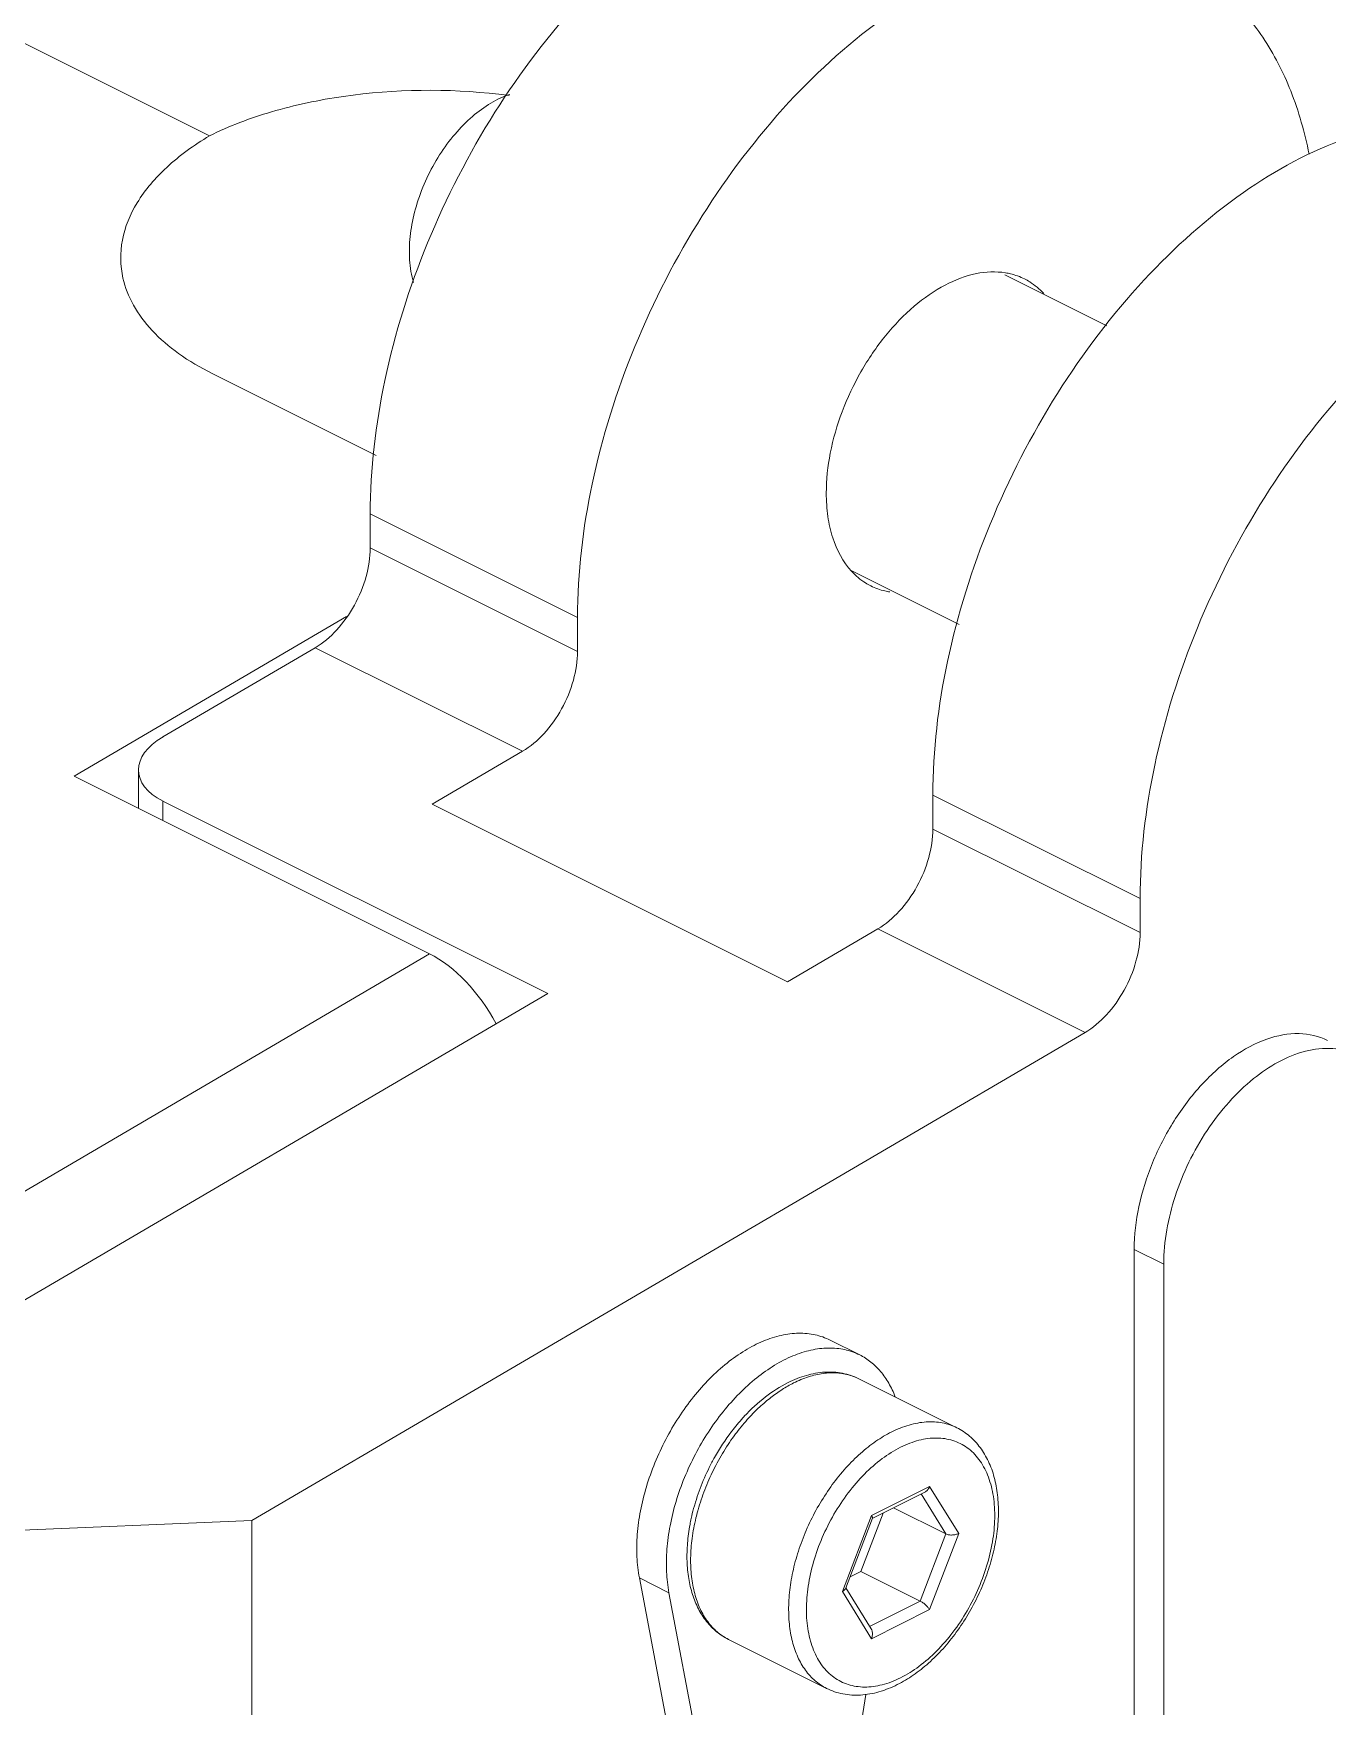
# Model space of a CAD drawing. Header units: millimetres. Extents: x 0 to 2524, y 0 to 1785.
# Drawn here: x 1677.01 to 1701.73, y 796.8 to 828.77 of the extents above; entities that cross this region are included whole.
import ezdxf

# ---------------------------------------------------------------- set-up
doc = ezdxf.new("R2010")
doc.units = ezdxf.units.MM
doc.header["$LTSCALE"] = 0.1
doc.layers.get('0').update_dxf_attribs({"lineweight": 13})

msp = doc.modelspace()

# ---------------------------------------------------------------- linework, layer by layer
for p, q in [((1680.373, 826.816), (1529.567, 902.219)), ((1695.57, 824.162), (1697.521, 823.187)), ((1683.56, 820.707), (1680.423, 822.275)), ((1683.446, 819.594), (1687.406, 817.614)), ((1683.446, 818.944), (1683.446, 819.594)), ((1683.446, 818.944), (1687.406, 816.964)), ((1692.647, 818.504), (1694.695, 817.48)), ((1682.989, 817.632), (1677.789, 814.581)), ((1687.406, 816.964), (1687.406, 817.614)), ((1679.486, 815.333), (1682.394, 817.035)), ((1682.394, 817.035), (1686.353, 815.056)), ((1686.353, 815.056), (1684.629, 814.046)), ((1679.018, 813.967), (1679.018, 814.699)), ((1684.577, 811.187), (1677.789, 814.581)), ((1679.486, 814.105), (1686.84, 810.428)), ((1679.486, 814.105), (1679.486, 813.732)), ((1684.629, 814.046), (1691.418, 810.652)), ((1694.194, 814.22), (1698.154, 812.24)), ((1694.194, 813.57), (1694.194, 814.22)), ((1694.194, 813.57), (1698.154, 811.59)), ((1698.154, 811.59), (1698.154, 812.24)), ((1693.142, 811.661), (1691.418, 810.652)), ((1693.142, 811.661), (1697.101, 809.682)), ((1684.577, 811.187), (1527.197, 718.819)), ((1672.132, 801.814), (1686.84, 810.428)), ((1681.183, 800.359), (1697.101, 809.682)), ((1698.606, 805.254), (1698.041, 805.537)), ((1698.041, 805.537), (1698.041, 675.741)), ((1698.606, 805.254), (1698.606, 675.458)), ((1692.231, 803.804), (1692.797, 803.521)), ((1694.653, 802.128), (1692.78, 803.064)), ((1693.022, 800.453), (1694.133, 801.008)), ((1694.133, 801.008), (1694.688, 800.108)), ((1693.036, 800.394), (1694.04, 800.896)), ((1694.444, 800.099), (1693.445, 800.599)), ((1693.973, 800.863), (1694.444, 800.099)), ((1681.183, 800.359), (1675.526, 800.117)), ((1681.183, 660.272), (1681.183, 800.359)), ((1692.467, 798.998), (1693.022, 800.453)), ((1692.523, 799.05), (1693.038, 800.4)), ((1692.817, 799.384), (1693.242, 800.497)), ((1694.444, 800.099), (1693.954, 798.815)), ((1694.688, 800.108), (1694.133, 798.653)), ((1692.612, 799.281), (1692.817, 799.384)), ((1693.954, 798.815), (1692.817, 799.384)), ((1688.587, 799.259), (1689.152, 798.976)), ((1688.587, 799.259), (1689.328, 795.356)), ((1693.022, 798.097), (1692.467, 798.998)), ((1693.016, 798.286), (1692.531, 799.071)), ((1689.152, 798.976), (1689.894, 795.073)), ((1693.954, 798.815), (1692.987, 798.332)), ((1694.133, 798.653), (1693.022, 798.097)), ((1692.163, 797.148), (1690.29, 798.084)), ((1692.837, 796.545), (1692.915, 797.032))]:
    msp.add_line(p, q)
for centre, radius, start, end in [((1684.639, 816.551), 11.132, 82.4747, 83.4697), ((1692.311, 802.124), 1.051, 63.4422, 73.2817), ((1693.445, 799.703), 3.889, 137.1826, 142.0067), ((1693.547, 799.69), 3.89, 137.4669, 140.1984), ((1693.755, 799.472), 4.276, 142.8473, 150.7586), ((1693.561, 799.612), 4.036, 141.9917, 142.7697), ((1693.777, 799.502), 4.186, 142.6681, 143.1651), ((1693.695, 799.565), 4.083, 140.1844, 142.6798), ((1693.848, 799.418), 4.384, 150.7395, 152.1108), ((1693.524, 799.53), 4.04, 163.821, 164.8776), ((1693.254, 799.594), 3.763, 167.6889, 169.4573), ((1693.403, 799.561), 3.916, 164.8625, 167.6907), ((1693.653, 799.447), 4.098, 164.5576, 166.4975), ((1693.71, 799.432), 4.157, 164.248, 164.5598)]:
    msp.add_arc(centre, radius, start, end)
for centre, major_axis, ratio, start_param, end_param in [((1680.618, 814.767), (1.599, 0.097), 0.541415, 8.606558, 10.177354), ((1684.577, 809.103), (-1.07, 2.152), 0.612061, -1.529009, -0.682015)]:
    msp.add_ellipse(centre, major_axis=major_axis, ratio=ratio, start_param=start_param, end_param=end_param)
for points, knots in [([(1683.446, 819.594), (1683.446, 820.448), (1683.657, 822.223), (1684.475, 824.818), (1685.746, 827.287), (1687.378, 829.444), (1689.248, 831.129), (1690.963, 832.068), (1692.32, 832.435), (1693.272, 832.514), (1694.174, 832.404), (1694.731, 832.202), (1694.989, 832.073)], [0, 0, 0, 0, 0.132573, 0.274764, 0.420021, 0.561218, 0.691962, 0.807941, 0.860209, 0.909025, 0.955225, 1, 1, 1, 1]), ([(1687.406, 817.614), (1687.406, 818.468), (1687.617, 820.243), (1688.435, 822.838), (1689.706, 825.307), (1691.338, 827.464), (1693.208, 829.149), (1694.922, 830.089), (1696.28, 830.455), (1697.232, 830.534), (1698.133, 830.424), (1698.691, 830.222), (1698.949, 830.093)], [0, 0, 0, 0, 0.132573, 0.274764, 0.420021, 0.561218, 0.691962, 0.807941, 0.860209, 0.909025, 0.955225, 1, 1, 1, 1]), ([(1698.949, 830.093), (1699.256, 829.94), (1699.841, 829.537), (1700.55, 828.701), (1701.081, 827.658), (1701.3, 826.88), (1701.381, 826.469)], [0, 0, 0, 0, 0.227906, 0.465837, 0.72159, 1, 1, 1, 1]), ([(1685.905, 827.611), (1684.921, 827.724), (1683.439, 827.707), (1681.593, 827.32), (1680.751, 827.005), (1680.373, 826.816)], [0, 0, 0, 0, 0.526018, 0.775186, 1, 1, 1, 1]), ([(1684.193, 824.606), (1684.193, 824.758), (1684.221, 825.074), (1684.335, 825.545), (1684.518, 826.013), (1684.76, 826.455), (1685.052, 826.852), (1685.381, 827.188), (1685.732, 827.448), (1685.985, 827.568), (1686.11, 827.609)], [0, 0, 0, 0, 0.121946, 0.251706, 0.385958, 0.52101, 0.653039, 0.778546, 0.894735, 1, 1, 1, 1]), ([(1680.373, 826.816), (1680.082, 826.642), (1679.565, 826.271), (1678.975, 825.593), (1678.662, 824.849), (1678.668, 824.335), (1678.721, 824.1)], [0, 0, 0, 0, 0.299648, 0.559708, 0.787191, 1, 1, 1, 1]), ([(1705.737, 826.699), (1705.479, 826.828), (1704.922, 827.03), (1704.02, 827.14), (1703.068, 827.061), (1701.711, 826.694), (1699.996, 825.755), (1698.126, 824.07), (1696.494, 821.913), (1695.223, 819.444), (1694.405, 816.849), (1694.194, 815.074), (1694.194, 814.22)], [0, 0, 0, 0, 0.044775, 0.090975, 0.139791, 0.192059, 0.308038, 0.438782, 0.579979, 0.725236, 0.867427, 1, 1, 1, 1]), ([(1698.154, 812.24), (1698.154, 813.094), (1698.365, 814.869), (1699.183, 817.464), (1700.454, 819.933), (1702.086, 822.09), (1703.956, 823.775), (1705.67, 824.715), (1707.028, 825.081), (1707.98, 825.16), (1708.881, 825.05), (1709.439, 824.848), (1709.697, 824.719)], [0, 0, 0, 0, 0.132573, 0.274764, 0.420021, 0.561218, 0.691962, 0.807941, 0.860209, 0.909025, 0.955225, 1, 1, 1, 1]), ([(1684.193, 824.606), (1684.193, 824.553), (1684.199, 824.353), (1684.231, 824.153), (1684.274, 824.012)], [0, 0, 0, 0, 0.263749, 1, 1, 1, 1]), ([(1678.721, 824.1), (1678.762, 823.92), (1678.906, 823.556), (1679.277, 823.065), (1679.792, 822.626), (1680.201, 822.386), (1680.423, 822.275)], [0, 0, 0, 0, 0.215573, 0.449917, 0.710393, 1, 1, 1, 1]), ([(1692.158, 819.99), (1692.158, 820.246), (1692.216, 820.777), (1692.443, 821.56), (1692.8, 822.317), (1693.264, 823), (1693.806, 823.565), (1694.393, 823.977), (1694.993, 824.21), (1695.4, 824.229), (1695.583, 824.199)], [0, 0, 0, 0, 0.128841, 0.26683, 0.408518, 0.548177, 0.680228, 0.800337, 0.906428, 1, 1, 1, 1]), ([(1695.583, 824.199), (1695.615, 824.194), (1695.739, 824.169), (1695.859, 824.125), (1695.944, 824.083)], [0, 0, 0, 0, 0.253471, 1, 1, 1, 1]), ([(1695.944, 824.083), (1695.978, 824.066), (1696.113, 823.99), (1696.234, 823.889), (1696.313, 823.803)], [0, 0, 0, 0, 0.24725, 1, 1, 1, 1]), ([(1692.641, 818.495), (1692.476, 818.675), (1692.291, 819.029), (1692.177, 819.55), (1692.158, 819.84), (1692.158, 819.99)], [0, 0, 0, 0, 0.458309, 0.718917, 1, 1, 1, 1]), ([(1683.446, 818.944), (1683.446, 818.76), (1683.385, 818.377), (1683.163, 817.839), (1682.832, 817.37), (1682.546, 817.125), (1682.394, 817.035)], [0, 0, 0, 0, 0.244573, 0.5074, 0.766212, 1, 1, 1, 1]), ([(1693.01, 818.215), (1692.976, 818.233), (1692.841, 818.308), (1692.72, 818.41), (1692.641, 818.495)], [0, 0, 0, 0, 0.24725, 1, 1, 1, 1]), ([(1693.37, 818.1), (1693.339, 818.105), (1693.215, 818.13), (1693.094, 818.173), (1693.01, 818.215)], [0, 0, 0, 0, 0.253471, 1, 1, 1, 1]), ([(1687.406, 816.964), (1687.406, 816.78), (1687.345, 816.396), (1687.122, 815.859), (1686.792, 815.39), (1686.505, 815.144), (1686.353, 815.056)], [0, 0, 0, 0, 0.244761, 0.507868, 0.766528, 1, 1, 1, 1]), ([(1693.142, 811.661), (1693.294, 811.751), (1693.58, 811.996), (1693.911, 812.465), (1694.133, 813.003), (1694.194, 813.386), (1694.194, 813.57)], [0, 0, 0, 0, 0.233782, 0.492598, 0.755431, 1, 1, 1, 1]), ([(1697.101, 809.682), (1697.253, 809.771), (1697.54, 810.016), (1697.87, 810.485), (1698.093, 811.023), (1698.154, 811.406), (1698.154, 811.59)], [0, 0, 0, 0, 0.233788, 0.4926, 0.755427, 1, 1, 1, 1]), ([(1701.734, 809.53), (1701.567, 809.614), (1701.167, 809.704), (1700.533, 809.577), (1699.898, 809.228), (1699.299, 808.689), (1698.777, 807.999), (1698.37, 807.208), (1698.108, 806.378), (1698.041, 805.81), (1698.041, 805.537)], [0, 0, 0, 0, 0.090562, 0.191321, 0.307413, 0.438277, 0.579605, 0.724985, 0.86732, 1, 1, 1, 1]), ([(1698.606, 805.254), (1698.606, 805.691), (1698.776, 806.598), (1699.275, 807.629), (1699.832, 808.355), (1700.42, 808.923), (1700.95, 809.232), (1701.312, 809.324)], [0, 0, 0, 0, 0.253903, 0.525255, 0.657773, 0.782904, 1, 1, 1, 1]), ([(1701.312, 809.324), (1701.481, 809.368), (1701.822, 809.408), (1702.156, 809.319), (1702.3, 809.247)], [0, 0, 0, 0, 0.520879, 1, 1, 1, 1]), ([(1692.231, 803.804), (1692.186, 803.826), (1692.092, 803.866), (1691.945, 803.908), (1691.79, 803.932), (1691.573, 803.94), (1691.288, 803.903), (1690.942, 803.789), (1690.593, 803.609), (1690.251, 803.367), (1689.921, 803.068), (1689.612, 802.719), (1689.331, 802.329), (1689.084, 801.907), (1688.877, 801.462), (1688.715, 801.005), (1688.602, 800.547), (1688.54, 800.098), (1688.531, 799.668), (1688.562, 799.391), (1688.587, 799.259)], [0, 0, 0, 0, 0.022382, 0.044983, 0.068009, 0.091648, 0.141302, 0.194901, 0.252819, 0.314985, 0.380981, 0.450125, 0.521542, 0.594235, 0.66714, 0.739182, 0.809329, 0.876653, 0.940387, 1, 1, 1, 1]), ([(1692.797, 803.521), (1692.752, 803.543), (1692.658, 803.583), (1692.51, 803.625), (1692.356, 803.649), (1692.139, 803.657), (1691.854, 803.62), (1691.507, 803.507), (1691.159, 803.326), (1690.816, 803.084), (1690.487, 802.785), (1690.178, 802.436), (1689.897, 802.047), (1689.65, 801.624), (1689.443, 801.18), (1689.281, 800.723), (1689.168, 800.264), (1689.106, 799.815), (1689.097, 799.385), (1689.127, 799.108), (1689.152, 798.976)], [0, 0, 0, 0, 0.022382, 0.044983, 0.068009, 0.091648, 0.141302, 0.194901, 0.252819, 0.314985, 0.380981, 0.450125, 0.521542, 0.594235, 0.66714, 0.739182, 0.809329, 0.876653, 0.940387, 1, 1, 1, 1]), ([(1693.474, 802.72), (1693.44, 802.81), (1693.361, 802.98), (1693.204, 803.206), (1693.017, 803.39), (1692.872, 803.483), (1692.797, 803.521)], [0, 0, 0, 0, 0.269183, 0.52267, 0.76447, 1, 1, 1, 1]), ([(1691.428, 802.992), (1691.54, 803.048), (1691.768, 803.14), (1692.067, 803.194), (1692.299, 803.195), (1692.467, 803.174), (1692.629, 803.131), (1692.731, 803.089), (1692.78, 803.064)], [0, 0, 0, 0, 0.268777, 0.521765, 0.64387, 0.76381, 0.882224, 1, 1, 1, 1]), ([(1692.613, 803.13), (1692.532, 803.155), (1692.36, 803.185), (1692.09, 803.173), (1691.81, 803.107), (1691.627, 803.031), (1691.535, 802.985)], [0, 0, 0, 0, 0.227519, 0.467191, 0.723807, 1, 1, 1, 1]), ([(1690.592, 802.347), (1690.717, 802.481), (1690.977, 802.722), (1691.276, 802.916), (1691.428, 802.992)], [0, 0, 0, 0, 0.51804, 1, 1, 1, 1]), ([(1691.535, 802.985), (1691.46, 802.947), (1691.309, 802.861), (1691.092, 802.706), (1690.88, 802.525), (1690.746, 802.39), (1690.681, 802.319)], [0, 0, 0, 0, 0.232923, 0.477945, 0.734053, 1, 1, 1, 1]), ([(1694.653, 802.128), (1694.609, 802.15), (1694.518, 802.187), (1694.374, 802.225), (1694.223, 802.243), (1694.01, 802.242), (1693.73, 802.189), (1693.515, 802.102), (1693.408, 802.049)], [0, 0, 0, 0, 0.113031, 0.227421, 0.344445, 0.46522, 0.721049, 1, 1, 1, 1]), ([(1690.426, 802.012), (1690.346, 801.904), (1690.193, 801.679), (1689.996, 801.321), (1689.832, 800.947), (1689.745, 800.69), (1689.709, 800.56)], [0, 0, 0, 0, 0.248554, 0.500336, 0.751949, 1, 1, 1, 1]), ([(1693.408, 802.049), (1693.303, 801.997), (1693.095, 801.872), (1692.802, 801.639), (1692.524, 801.361), (1692.266, 801.042), (1692.034, 800.691), (1691.834, 800.315), (1691.671, 799.924), (1691.548, 799.526), (1691.468, 799.131), (1691.433, 798.747), (1691.444, 798.383), (1691.501, 798.048), (1691.603, 797.749), (1691.726, 797.533), (1691.845, 797.387), (1691.942, 797.292), (1692.047, 797.211), (1692.124, 797.167), (1692.163, 797.148)], [0, 0, 0, 0, 0.059816, 0.123718, 0.191167, 0.261393, 0.333468, 0.406364, 0.479015, 0.550364, 0.619422, 0.685326, 0.747403, 0.805241, 0.858779, 0.90839, 0.932015, 0.955031, 0.977624, 1, 1, 1, 1]), ([(1694.653, 802.128), (1694.696, 802.106), (1694.781, 802.057), (1694.898, 801.969), (1695.005, 801.866), (1695.134, 801.711), (1695.267, 801.484), (1695.377, 801.177), (1695.439, 800.838), (1695.454, 800.475), (1695.423, 800.096), (1695.347, 799.706), (1695.229, 799.316), (1695.071, 798.932), (1694.876, 798.564), (1694.65, 798.219), (1694.397, 797.905), (1694.121, 797.629), (1693.829, 797.398), (1693.62, 797.273), (1693.515, 797.22)], [0, 0, 0, 0, 0.024763, 0.049621, 0.074731, 0.100199, 0.152579, 0.207636, 0.265886, 0.327498, 0.392302, 0.459832, 0.529398, 0.600154, 0.671168, 0.741488, 0.810213, 0.876562, 0.939935, 1, 1, 1, 1]), ([(1693.577, 797.35), (1693.701, 797.411), (1693.945, 797.565), (1694.28, 797.861), (1694.588, 798.219), (1694.859, 798.628), (1695.081, 799.071), (1695.247, 799.532), (1695.351, 799.995), (1695.388, 800.441), (1695.361, 800.793), (1695.303, 801.051), (1695.244, 801.226), (1695.168, 801.384), (1695.078, 801.525), (1694.972, 801.648), (1694.852, 801.75), (1694.72, 801.83), (1694.577, 801.889), (1694.424, 801.924), (1694.264, 801.936), (1694.096, 801.926), (1693.925, 801.892), (1693.75, 801.836), (1693.635, 801.785), (1693.577, 801.756)], [0, 0, 0, 0, 0.063241, 0.131774, 0.204508, 0.279927, 0.356283, 0.431748, 0.50457, 0.573228, 0.636611, 0.666177, 0.694306, 0.721076, 0.74663, 0.771184, 0.795021, 0.818481, 0.84193, 0.86574, 0.89025, 0.915747, 0.942449, 0.970513, 1, 1, 1, 1]), ([(1693.577, 801.756), (1693.454, 801.694), (1693.21, 801.54), (1692.875, 801.245), (1692.566, 800.886), (1692.296, 800.478), (1692.073, 800.035), (1691.907, 799.573), (1691.804, 799.111), (1691.767, 798.665), (1691.794, 798.312), (1691.852, 798.055), (1691.911, 797.88), (1691.986, 797.722), (1692.077, 797.58), (1692.183, 797.458), (1692.302, 797.356), (1692.434, 797.276), (1692.578, 797.217), (1692.73, 797.182), (1692.891, 797.169), (1693.058, 797.18), (1693.23, 797.214), (1693.405, 797.27), (1693.52, 797.321), (1693.577, 797.35)], [0, 0, 0, 0, 0.063241, 0.131774, 0.204508, 0.279927, 0.356283, 0.431748, 0.50457, 0.573228, 0.636611, 0.666177, 0.694306, 0.721076, 0.74663, 0.771184, 0.795021, 0.818481, 0.84193, 0.86574, 0.89025, 0.915747, 0.942449, 0.970513, 1, 1, 1, 1]), ([(1689.644, 800.656), (1689.684, 800.795), (1689.781, 801.072), (1689.905, 801.338), (1689.974, 801.468)], [0, 0, 0, 0, 0.497109, 1, 1, 1, 1]), ([(1694.04, 800.896), (1694.051, 800.902), (1694.076, 800.919), (1694.108, 800.956), (1694.126, 800.99), (1694.133, 801.008)], [0, 0, 0, 0, 0.233839, 0.606917, 1, 1, 1, 1]), ([(1690.29, 798.084), (1690.25, 798.104), (1690.171, 798.149), (1690.024, 798.257), (1689.861, 798.425), (1689.706, 798.668), (1689.593, 798.946), (1689.522, 799.252), (1689.491, 799.582), (1689.501, 799.929), (1689.533, 800.164), (1689.555, 800.282)], [0, 0, 0, 0, 0.054609, 0.109388, 0.22044, 0.335105, 0.454964, 0.58115, 0.714203, 0.854036, 1, 1, 1, 1]), ([(1689.668, 800.404), (1689.637, 800.276), (1689.589, 800.022), (1689.56, 799.646), (1689.575, 799.291), (1689.634, 798.964), (1689.737, 798.672), (1689.859, 798.46), (1689.977, 798.318), (1690.073, 798.225), (1690.177, 798.147), (1690.252, 798.103), (1690.29, 798.084)], [0, 0, 0, 0, 0.15346, 0.299799, 0.437611, 0.566069, 0.6851, 0.79557, 0.848242, 0.899595, 0.950032, 1, 1, 1, 1]), ([(1693.038, 800.4), (1693.04, 800.403), (1693.04, 800.411), (1693.037, 800.423), (1693.031, 800.438), (1693.025, 800.448), (1693.022, 800.453)], [0, 0, 0, 0, 0.172463, 0.393691, 0.67012, 1, 1, 1, 1]), ([(1694.444, 800.099), (1694.453, 800.095), (1694.471, 800.088), (1694.513, 800.079), (1694.568, 800.077), (1694.631, 800.086), (1694.67, 800.099), (1694.688, 800.108)], [0, 0, 0, 0, 0.114066, 0.240085, 0.507539, 0.768052, 1, 1, 1, 1]), ([(1692.523, 799.05), (1692.519, 799.039), (1692.507, 799.024), (1692.486, 799.008), (1692.474, 799.001), (1692.467, 798.998)], [0, 0, 0, 0, 0.445141, 0.709052, 1, 1, 1, 1]), ([(1693.954, 798.815), (1693.963, 798.811), (1693.98, 798.801), (1694.016, 798.777), (1694.058, 798.742), (1694.1, 798.698), (1694.123, 798.668), (1694.133, 798.653)], [0, 0, 0, 0, 0.11875, 0.250689, 0.526966, 0.78535, 1, 1, 1, 1]), ([(1693.016, 798.286), (1693.024, 798.273), (1693.034, 798.247), (1693.04, 798.208), (1693.04, 798.158), (1693.031, 798.121), (1693.022, 798.097)], [0, 0, 0, 0, 0.235251, 0.421755, 0.613382, 1, 1, 1, 1]), ([(1693.515, 797.22), (1693.403, 797.164), (1693.175, 797.072), (1692.876, 797.017), (1692.644, 797.017), (1692.476, 797.038), (1692.314, 797.08), (1692.212, 797.123), (1692.163, 797.148)], [0, 0, 0, 0, 0.268777, 0.521765, 0.64387, 0.76381, 0.882224, 1, 1, 1, 1])]:
    msp.add_open_spline(points, degree=3, knots=knots)

doc.saveas('drawing.dxf')
